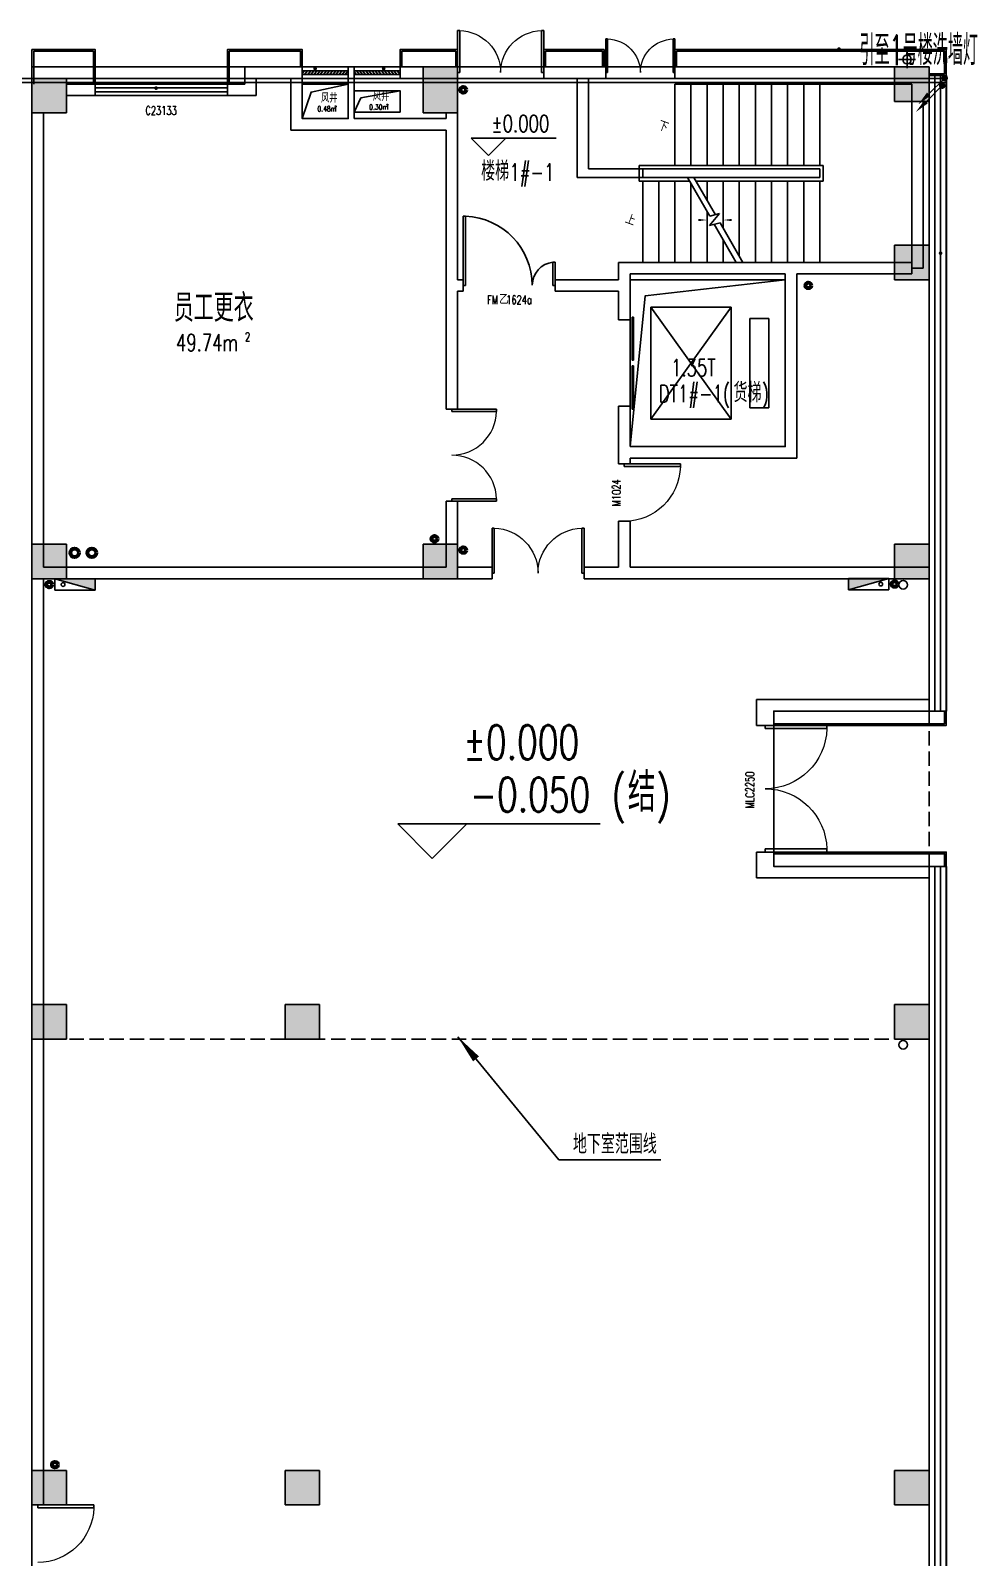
# Model space of a CAD drawing. Extents: x -474411 to 577939, y 0 to 1014176.
# Drawn here: x -143979 to -127513, y 806307 to 832851 of the extents above; entities that cross this region are included whole.
import ezdxf

# ---------------------------------------------------------------- set-up
doc = ezdxf.new("R2010")
doc.units = 0
doc.header["$LTSCALE"] = 1000
doc.header["$MEASUREMENT"] = 0
doc.linetypes.add('DASH', pattern=[0.35, 0.25, -0.1])
doc.layers.add('.灯具', color=3, linetype='Continuous', lineweight=25)
doc.layers.add('LG-ZF消防', color=1, linetype='Continuous', lineweight=60)
for name, color, linetype in [('10平面$0$WINDOW', 4, 'Continuous'), ('10平面$0$WINDOW_TEXT', 7, 'Continuous'), ('A-AXIS-SYMB', 3, 'Continuous'), ('A-CURTAIN', 134, 'Continuous'), ('A-DRAIN', 142, 'Continuous'), ('A-STAIR', 150, 'Continuous'), ('A-TEXT', 61, 'Continuous'), ('A-WINDOW', 140, 'Continuous'), ('A-防火门窗', 1, 'Continuous'), ('AS-COLN', 6, 'Continuous'), ('AS-WALL', 40, 'Continuous'), ('AS-结构边线层', 200, 'Continuous'), ('AUDIT_I_250926214325-0', 150, 'Continuous'), ('CURTWALL', 4, 'Continuous'), ('LWIRE', 4, 'Continuous'), ('PUB_HATCH', 8, 'Continuous'), ('PUB_TEXT', 7, 'Continuous'), ('SB_ZF消火栓', 10, 'Continuous'), ('WINDOW', 4, 'Continuous'), ('建-引出', 3, 'Continuous'), ('建-房间', 7, 'Continuous'), ('建-文字', 7, 'Continuous'), ('建-标高', 3, 'Continuous'), ('建-窗', 4, 'Continuous'), ('建-箭头', 3, 'Continuous'), ('建-门', 4, 'Continuous'), ('建-门窗编号', 7, 'Continuous'), ('照明-灯具', 3, 'Continuous')]:
    doc.layers.add(name, color=color, linetype=linetype)
doc.layers.add('A-加建区域', color=47, linetype='Continuous', plot=False)
doc.styles.add('10平面$0$_TCH_WINDOW', font='SIMPLEX', dxfattribs={"height": 3.5, "bigfont": 'GBCBIG'})
doc.styles.add('_TEL_DIM', font='SIMPLEX', dxfattribs={"width": 0.8, "height": 3.5, "bigfont": 'HZTXT'})
doc.styles.add('A-AREA', font='SIMPLEX', dxfattribs={"bigfont": 'GBCBIG'})
doc.styles.add('A-STANDARD', font='SIMPLEX', dxfattribs={"bigfont": 'GBCBIG'})
doc.styles.add('A-WIN-LABEL', font='SIMPLEX', dxfattribs={"bigfont": 'GBCBIG'})
doc.styles.get("Standard").update_dxf_attribs({"font": 'gbenor.shx', "bigfont": 'gbcbig.shx'})

# ---------------------------------------------------------------- blocks, each defined once
blk = doc.blocks.new('43243')
at = {"layer": 'AS-结构边线层', "color": 8}
for points in [[(-128054, 783220), (-128054, 818320), (-131054, 818320), (-131054, 821020), (-128054, 821020), (-128054, 832070), (-128354, 832070), (-128354, 832220), (-140254, 832220), (-143954, 832220), (-143954, 741420)], [(-138354, 831435), (-138233, 831681), (-137554, 831805)], [(-133554, 825620), (-133290, 828240), (-130854, 828520)]]:
    blk.add_lwpolyline(points, dxfattribs=at)
for points in [[(-139254, 831920), (-138454, 831920), (-138454, 831320), (-139254, 831320)], [(-138354, 831805), (-137554, 831805), (-137554, 831435), (-138354, 831435)], [(-133554, 825620), (-130854, 825620), (-130854, 828520), (-133554, 828520)]]:
    blk.add_lwpolyline(points, close=True, dxfattribs=at)
at = {"layer": 'AS-结构边线层', "color": 8, "ltscale": 100}
blk.add_lwpolyline([(-139254, 831320), (-139100, 831780), (-138454, 831920)], dxfattribs=at)
blk = doc.blocks.new('234243242332')
at = {"layer": 'SB_ZF消火栓'}
for points in [[(-143554, 823320), (-142854, 823320), (-142854, 823120)], [(-129054, 823328), (-129754, 823328), (-129754, 823128)]]:
    blk.add_hatch(color=8, dxfattribs=at).paths.add_polyline_path(points)
at = {"layer": 'LG-ZF消防', "color": 8, "linetype": 'Continuous'}
for centre, radius in [((-136454, 831820), 50), ((-130454, 828420), 50), ((-136954, 824016), 50), ((-143212, 823770), 75), ((-142912, 823770), 75), ((-136454, 823820), 50), ((-143654, 823220), 50), ((-128954, 823228), 50), ((-143554, 807920), 50)]:
    blk.add_circle(centre, radius, dxfattribs=at)
at = {"layer": 'SB_ZF消火栓', "color": 8}
for p, q in [((-143554, 823120), (-143554, 823320)), ((-143554, 823320), (-142854, 823320)), ((-142854, 823120), (-143554, 823320)), ((-142854, 823120), (-142854, 823320)), ((-129054, 823328), (-129754, 823328)), ((-129754, 823128), (-129754, 823328)), ((-129754, 823128), (-129054, 823328)), ((-129054, 823128), (-129054, 823328)), ((-142854, 823120), (-143554, 823120)), ((-129754, 823128), (-129054, 823128))]:
    blk.add_line(p, q, dxfattribs=at)
for centre in [(-143414, 823220), (-129194, 823228)]:
    blk.add_circle(centre, 32.5, dxfattribs=at)
blk = doc.blocks.new('A$C78062F8E')
at = {"layer": 'A-DRAIN'}
for points in [[(0, 0), (-109, 0)], [(0, 0), (0, 109)], [(0, 0), (109, 0)], [(0, 0), (0, -109)]]:
    blk.add_lwpolyline(points, dxfattribs=at)
blk.add_circle((0, 0), 55, dxfattribs=at)
blk = doc.blocks.new('3213121')
at = {"layer": 'A-DRAIN', "color": 3}
for centre in [(371196, 823217), (371196, 815220)]:
    blk.add_circle(centre, 75, dxfattribs=at)
at = {"layer": 'AUDIT_I_250926214325-0', "xscale": 1.363636363636364, "yscale": 1.363636363636364, "zscale": 1.363636363636364}
blk.add_blockref('A$C78062F8E', (371262, 832347), dxfattribs=at)
blk = doc.blocks.new('w4324323333')
at = {"layer": 'AS-COLN', "color": 8}
for p, q in [((-136554, 832220), (-137154, 832220)), ((-137154, 832220), (-137154, 831420)), ((-136554, 831420), (-136554, 832220)), ((-128354, 832220), (-128954, 832220)), ((-128954, 832220), (-128954, 831620)), ((-128354, 831620), (-128354, 832220)), ((-143354, 832020), (-143954, 832020)), ((-143954, 832020), (-143954, 831420)), ((-143354, 831420), (-143354, 832020)), ((-143954, 831420), (-143354, 831420)), ((-137154, 831420), (-136554, 831420)), ((-128954, 831620), (-128354, 831620)), ((-128354, 829120), (-128954, 829120)), ((-128954, 829120), (-128954, 828520)), ((-128354, 828520), (-128354, 829120)), ((-128954, 828520), (-128354, 828520)), ((-143354, 823920), (-143954, 823920)), ((-143954, 823920), (-143954, 823320)), ((-143354, 823320), (-143354, 823920)), ((-136554, 823920), (-137154, 823920)), ((-137154, 823920), (-137154, 823320)), ((-136554, 823320), (-136554, 823920)), ((-128354, 823920), (-128954, 823920)), ((-128954, 823920), (-128954, 823320)), ((-128354, 823320), (-128354, 823920)), ((-143954, 823320), (-143354, 823320)), ((-137154, 823320), (-136554, 823320)), ((-128954, 823320), (-128354, 823320)), ((-143354, 815920), (-143954, 815920)), ((-143954, 815920), (-143954, 815320)), ((-143354, 815320), (-143354, 815920)), ((-138954, 815920), (-139554, 815920)), ((-139554, 815920), (-139554, 815320)), ((-138954, 815320), (-138954, 815920)), ((-128354, 815920), (-128954, 815920)), ((-128954, 815920), (-128954, 815320)), ((-128354, 815320), (-128354, 815920)), ((-143954, 815320), (-143354, 815320)), ((-139554, 815320), (-138954, 815320)), ((-128954, 815320), (-128354, 815320)), ((-143354, 807820), (-143954, 807820)), ((-143954, 807820), (-143954, 807220)), ((-143354, 807220), (-143354, 807820)), ((-138954, 807820), (-139554, 807820)), ((-139554, 807820), (-139554, 807220)), ((-138954, 807220), (-138954, 807820)), ((-128354, 807820), (-128954, 807820)), ((-128954, 807820), (-128954, 807220)), ((-128354, 807220), (-128354, 807820)), ((-143954, 807220), (-143354, 807220)), ((-139554, 807220), (-138954, 807220)), ((-128954, 807220), (-128354, 807220))]:
    blk.add_line(p, q, dxfattribs=at)
blk = doc.blocks.new('$DorLib2D$00000001')
at = {"color": 8}
for p, q in [((0.45, 0.975), (0.5, 0.975)), ((0.45, 0), (0.45, 0.975)), ((0.5, 0), (0.5, 0.975)), ((0.5, 0), (0.45, 0))]:
    blk.add_line(p, q, dxfattribs=at)
at = {"color": 8, "lineweight": 13}
blk.add_arc((0.475, 0), 0.975, 91.4693, 180, dxfattribs=at)
blk = doc.blocks.new('WINDOW2DLIB$DYNSTYLE$00000005')
at = {"color": 0}
for points in [[(-0.5, 0.5), (-0.5, -0.5)], [(-0.5, 0.5), (0.5, 0.5)], [(0.5, -0.5), (0.5, 0.5)], [(0.5, 0.167), (-0.5, 0.167)], [(0.5, -0.167), (-0.5, -0.167)], [(-0.5, -0.5), (0.5, -0.5)]]:
    blk.add_lwpolyline(points, dxfattribs=at)
blk = doc.blocks.new('$DorLib2D$00000225')
at = {"color": 0}
for p, q in [((0.475, -0.001), (0.475, 0.752)), ((0.475, 0.752), (0.5, 0.752)), ((0.5, -0.001), (0.5, 0.752)), ((-0.5, 0), (-0.5, 0.252)), ((-0.475, 0.252), (-0.5, 0.252)), ((-0.475, 0), (-0.475, 0.252)), ((-0.475, 0), (-0.5, 0)), ((0.475, -0.001), (0.5, -0.001))]:
    blk.add_line(p, q, dxfattribs=at)
for centre, radius, start, end in [((0.505, -0.002), 0.755, 92.2493, 179.7238), ((-0.501, 0.003), 0.251, 359.7899, 84.0974)]:
    blk.add_arc(centre, radius, start, end, dxfattribs=at)
blk = doc.blocks.new('10平面$0$$DorLib2D$00000002')
at = {"color": 8}
for p, q in [((-0.5, 0), (-0.5, 0.4875)), ((-0.475, 0.4875), (-0.5, 0.4875)), ((-0.475, 0), (-0.475, 0.4875)), ((0.475, 0), (0.475, 0.4875)), ((0.475, 0.4875), (0.5, 0.4875)), ((0.5, 0), (0.5, 0.4875)), ((-0.5, 0), (-0.475, 0)), ((0.5, 0), (0.475, 0))]:
    blk.add_line(p, q, dxfattribs=at)
at = {"color": 8, "lineweight": 13}
for centre, start, end in [((-0.4875, 0), 0, 88.53072), ((0.4875, 0), 91.46928, 180)]:
    blk.add_arc(centre, 0.4875, start, end, dxfattribs=at)
blk = doc.blocks.new('$WINLIB2D$00000039')
at = {"color": 0}
for points in [[(-0.5, 0.5), (-0.5, -0.5)], [(0.5, 0.5), (-0.5, 0.5)], [(0.5, -0.5), (0.5, 0.5)], [(-0.5, 0.167), (0.5, 0.167)], [(-0.452, -0.167), (-0.5, 0.084)], [(-0.384, -0.167), (-0.448, 0.167)], [(-0.316, -0.167), (-0.38, 0.167)], [(-0.248, -0.167), (-0.312, 0.167)], [(-0.18, -0.167), (-0.244, 0.167)], [(-0.112, -0.167), (-0.176, 0.167)], [(-0.044, -0.167), (-0.108, 0.167)], [(0.024, -0.167), (-0.04, 0.167)], [(0.092, -0.167), (0.028, 0.167)], [(0.16, -0.167), (0.096, 0.167)], [(0.228, -0.167), (0.164, 0.167)], [(0.296, -0.167), (0.232, 0.167)], [(0.364, -0.167), (0.3, 0.167)], [(0.432, -0.167), (0.368, 0.167)], [(0.5, -0.167), (0.436, 0.167)], [(-0.5, -0.167), (0.5, -0.167)], [(0.5, -0.5), (-0.5, -0.5)]]:
    blk.add_lwpolyline(points, dxfattribs=at)
blk = doc.blocks.new('$DORLIB2D$00000127')
at = {"color": 0}
for points in [[(-0.533, 0.795), (-0.533, 0.69)], [(-0.033, 0.795), (-0.533, 0.795)], [(-0.033, 0.795), (-0.033, 0.69)], [(0.533, 0.795), (0.033, 0.795)], [(0.033, 0.795), (0.033, 0.69)], [(0.533, 0.795), (0.533, 0.69)], [(-0.033, 0.69), (-0.533, 0.69)], [(0.533, 0.69), (0.033, 0.69)], [(0.5, 0.5), (-0.5, 0.5)]]:
    blk.add_lwpolyline(points, dxfattribs=at)
blk = doc.blocks.new('$TelecSys$00000080')
for p, q in [((-0.7, -0.7), (0, 0)), ((0.104, 0.104), (0.104, 0.104)), ((-0.104, -0.104), (-0.104, -0.104))]:
    blk.add_line(p, q)
at = {"const_width": 0.142}
blk.add_lwpolyline([(0.071, 0, 1), (-0.071, 0, 1)], format="xyb", close=True, dxfattribs=at)
blk.add_solid([(-0.63, -0.77), (-0.77, -0.63), (-1.15, -1.15)])
at = {"width": 0.8, "flags": 9}
blk.add_attdef('A', (0, 0), '', height=0.00002, rotation=180, dxfattribs=at)

msp = doc.modelspace()

# ---------------------------------------------------------------- hatches: boundary and pattern name
at = {"layer": 'PUB_HATCH'}
for points in [[(-137154.2, 831420), (-136554.2, 831420), (-136554.2, 832220), (-137154.2, 832220)], [(-128954.2, 831620), (-128354.2, 831620), (-128354.2, 832220), (-128954.2, 832220)], [(-143954.2, 831420), (-143354.2, 831420), (-143354.2, 832020), (-143954.2, 832020)], [(-128954.2, 828520), (-128354.2, 828520), (-128354.2, 829120), (-128954.2, 829120)], [(-143954.2, 823320), (-143354.2, 823320), (-143354.2, 823920), (-143954.2, 823920)], [(-137154.2, 823320), (-136554.2, 823320), (-136554.2, 823920), (-137154.2, 823920)], [(-128954.2, 823320), (-128354.2, 823320), (-128354.2, 823920), (-128954.2, 823920)], [(-143954.2, 815320), (-143354.2, 815320), (-143354.2, 815920), (-143954.2, 815920)], [(-139554.2, 815320), (-138954.2, 815320), (-138954.2, 815920), (-139554.2, 815920)], [(-128954.2, 815320), (-128354.2, 815320), (-128354.2, 815920), (-128954.2, 815920)], [(-143954.2, 807220), (-143354.2, 807220), (-143354.2, 807820), (-143954.2, 807820)], [(-139554.2, 807220), (-138954.2, 807220), (-138954.2, 807820), (-139554.2, 807820)], [(-128954.2, 807220), (-128354.2, 807220), (-128354.2, 807820), (-128954.2, 807820)]]:
    msp.add_hatch(color=8, dxfattribs=at).paths.add_polyline_path(points)

# ---------------------------------------------------------------- linework, layer by layer
for p, q in [((-136554.2, 832120), (-136554.2, 832851.3)), ((-136516.7, 832851.3), (-136554.2, 832851.3)), ((-136516.7, 832120), (-136516.7, 832851.3)), ((-135091.7, 832120), (-135091.7, 832851.3)), ((-135091.7, 832851.3), (-135054.2, 832851.3)), ((-135054.2, 832120), (-135054.2, 832851.3)), ((-133974.2, 832120), (-133974.2, 832705)), ((-133944.2, 832705), (-133974.2, 832705)), ((-133944.2, 832120), (-133944.2, 832705)), ((-132804.2, 832120), (-132804.2, 832705)), ((-132804.2, 832705), (-132774.2, 832705)), ((-132774.2, 832120), (-132774.2, 832705)), ((-136554.2, 832120), (-136516.7, 832120)), ((-135054.2, 832120), (-135091.7, 832120)), ((-133974.2, 832120), (-133944.2, 832120)), ((-132774.2, 832120), (-132804.2, 832120)), ((-136654.2, 826270), (-135874.2, 826270)), ((-136654.2, 826270), (-136654.2, 826230)), ((-136654.2, 826230), (-135874.2, 826230)), ((-135874.2, 826230), (-135874.2, 826270)), ((-136654.2, 824710), (-135874.2, 824710)), ((-136654.2, 824670), (-136654.2, 824710)), ((-136654.2, 824670), (-135874.2, 824670)), ((-135874.2, 824710), (-135874.2, 824670)), ((-135954.2, 823420), (-135954.2, 824200)), ((-135914.2, 824200), (-135954.2, 824200)), ((-135914.2, 823420), (-135914.2, 824200)), ((-134394.2, 823420), (-134394.2, 824200)), ((-134394.2, 824200), (-134354.2, 824200)), ((-134354.2, 823420), (-134354.2, 824200)), ((-135954.2, 823420), (-135914.2, 823420)), ((-134354.2, 823420), (-134394.2, 823420))]:
    msp.add_line(p, q)
at = {"lineweight": 13, "extrusion": (0, 0, -1)}
for centre, major_axis, start_param, end_param in [((-136535.4, 832120), (-517.1, 517.1), 0.811042, 2.3561945), ((-135072.9, 832120), (517.1, 517.1), 3.9269908, 5.4721433), ((-133959.2, 832120), (-413.7, 413.7), 0.811042, 2.3561945), ((-132789.2, 832120), (-413.7, 413.7), 5.4977871, 7.0429396), ((-135934.2, 823420), (-551.5, 551.5), 0.811042, 2.3561945), ((-134374.2, 823420), (551.5, 551.5), 3.9269908, 5.4721433)]:
    msp.add_ellipse(centre, major_axis=major_axis, ratio=1, start_param=start_param, end_param=end_param, dxfattribs=at)
at = {"lineweight": 13}
for centre, start_param, end_param in [((-136654.2, 826250), 2.3561945, 3.901347), ((-136654.2, 824690), 3.9526347, 5.4977871)]:
    msp.add_ellipse(centre, major_axis=(-551.5, 551.5), ratio=1, start_param=start_param, end_param=end_param, dxfattribs=at)
at = {"layer": '10平面$0$WINDOW', "color": 8}
msp.add_line((-131054.2, 820770), (-131054.2, 818570), dxfattribs=at)
at = {"layer": 'A-AXIS-SYMB', "color": 8, "const_width": 32}
for points in [[(-129925.8, 832515.1, 1), (-129914.2, 832544.9, 1)], [(-139030, 832174, 1), (-139030, 832206, 1)], [(-137838.4, 832174, 1), (-137838.4, 832206, 1)], [(-141801.2, 831834.9, 1), (-141790.4, 831865.1, 1)], [(-128162.7, 828966.4, 1), (-128145.7, 828993.6, 1)]]:
    msp.add_lwpolyline(points, format="xyb", close=True, dxfattribs=at)
at = {"layer": 'A-CURTAIN', "color": 8}
for points in [[(-143954.2, 831920), (-143954.2, 832520), (-142854.2, 832520), (-142854.2, 831920)], [(-143924.2, 831920), (-143924.2, 832490), (-142884.2, 832490), (-142884.2, 831920)], [(-140554.2, 831920), (-140554.2, 832520), (-139254.2, 832520), (-139284.2, 832520), (-139254.2, 832520), (-139254.2, 832220)], [(-140524.2, 831920), (-140524.2, 832490), (-139284.2, 832490), (-139284.2, 832490), (-139284.2, 832490), (-139284.2, 832220)], [(-137554.2, 832220), (-137554.2, 832520), (-136554.2, 832520), (-136554.2, 832220)], [(-137524.2, 832220), (-137524.2, 832490), (-136584.2, 832490), (-136584.2, 832220)], [(-135054.2, 832220), (-135054.2, 832520), (-134004.2, 832520), (-134004.2, 832220)], [(-135024.2, 832220), (-135024.2, 832490), (-134034.2, 832490), (-134034.2, 832220)], [(-132774.2, 832220), (-132774.2, 832520), (-128054.2, 832520), (-128054.2, 832070), (-128354.2, 832070)], [(-132744.2, 832220), (-132744.2, 832490), (-128084.2, 832490), (-128084.2, 832100), (-128354.2, 832100)], [(-128054.2, 821020), (-128054.2, 820770), (-131054.2, 820770)], [(-128084.2, 821020), (-128084.2, 820800), (-131054.2, 820800)], [(-128054.2, 818320), (-128054.2, 818570), (-131054.2, 818570)], [(-128084.2, 818320), (-128084.2, 818540), (-131054.2, 818540)]]:
    msp.add_lwpolyline(points, dxfattribs=at)
at = {"layer": 'A-STAIR', "color": 8}
for p, q in [((-130254.2, 831920), (-132774.2, 831920)), ((-132774.2, 830505), (-132774.2, 831920)), ((-132494.2, 830505), (-132494.2, 831920)), ((-132214.2, 830505), (-132214.2, 831920)), ((-131934.2, 830505), (-131934.2, 831920)), ((-131654.2, 830505), (-131654.2, 831920)), ((-131374.2, 830505), (-131374.2, 831920)), ((-131094.2, 830505), (-131094.2, 831920)), ((-130814.2, 830505), (-130814.2, 831920)), ((-130534.2, 830505), (-130534.2, 831920)), ((-130254.2, 830505), (-130254.2, 831920)), ((-128654.2, 831920), (-130254.2, 831920)), ((-130254.2, 831920), (-130254.2, 830505)), ((-128654.2, 828820), (-128654.2, 831920)), ((-130194.2, 830505), (-133394.2, 830505)), ((-133394.2, 830505), (-133394.2, 830235)), ((-130254.2, 830445), (-133334.2, 830445)), ((-133334.2, 830445), (-133334.2, 830295)), ((-133334.2, 830445), (-133334.2, 830295)), ((-130254.2, 830445), (-132774.2, 830445)), ((-130254.2, 830295), (-130254.2, 830445)), ((-130254.2, 830445), (-130254.2, 830295)), ((-130194.2, 830235), (-130194.2, 830505)), ((-133394.2, 830235), (-132523.1, 830235)), ((-133334.2, 830295), (-132557.7, 830295)), ((-133334.2, 830295), (-132557.7, 830295)), ((-133334.2, 830235), (-133334.2, 828820)), ((-133054.2, 830235), (-133054.2, 828820)), ((-132774.2, 830235), (-132774.2, 828820)), ((-132557.7, 830295), (-132169.1, 829621.9)), ((-132494.2, 830185), (-132494.2, 828820)), ((-132442.2, 830295), (-130254.2, 830295)), ((-132442.2, 830295), (-132069.1, 829648.7)), ((-132442.2, 830295), (-130254.2, 830295)), ((-132407.6, 830235), (-130194.2, 830235)), ((-132214.2, 830235), (-132214.2, 829900)), ((-131934.2, 830235), (-131934.2, 829415)), ((-131654.2, 830235), (-131654.2, 828930)), ((-131374.2, 830235), (-131374.2, 828820)), ((-131094.2, 830235), (-131094.2, 828820)), ((-130814.2, 830235), (-130814.2, 828820)), ((-130534.2, 830235), (-130534.2, 828820)), ((-130254.2, 830235), (-130254.2, 828820)), ((-130254.2, 830235), (-130254.2, 828820)), ((-132214.2, 829700), (-132214.2, 828820)), ((-131996.8, 829668.1), (-132169.6, 829462)), ((-132169.6, 829462), (-131989.2, 829510.4)), ((-132169.1, 829621.9), (-131996.8, 829668.1)), ((-131989.2, 829510.4), (-131590.7, 828820)), ((-132089.2, 829483.6), (-131706.1, 828820)), ((-131934.2, 829215), (-131934.2, 828820)), ((-133334.2, 828820), (-131706.1, 828820)), ((-131590.7, 828820), (-130254.2, 828820)), ((-130254.2, 828820), (-128654.2, 828820)), ((-131793.4, 828045), (-133193.4, 828045)), ((-133193.4, 828045), (-133193.4, 826095)), ((-131793.4, 828045), (-133193.4, 826095)), ((-133193.4, 828045), (-131793.4, 826095)), ((-131793.4, 826095), (-131793.4, 828045)), ((-131143.4, 827845), (-131468.4, 827845)), ((-131468.4, 827845), (-131468.4, 826295)), ((-131143.4, 826295), (-131143.4, 827845)), ((-133193.4, 826095), (-131793.4, 826095)), ((-131468.4, 826295), (-131143.4, 826295))]:
    msp.add_line(p, q, dxfattribs=at)
at = {"layer": 'A-WINDOW', "color": 8, "linetype": 'DASH'}
msp.add_lwpolyline([(-143954.2, 832220), (-128354.2, 832220), (-128354.2, 815320), (-143954.2, 815320)], close=True, dxfattribs=at)
at = {"layer": 'AS-WALL', "color": 8}
for p, q in [((-140254.2, 832220), (-140254.2, 831920)), ((-140254.2, 832220), (-139354.2, 832220)), ((-139254.2, 832220), (-139354.2, 832220)), ((-139254.2, 832020), (-139254.2, 832220)), ((-138404.2, 832220), (-138454.2, 832220)), ((-138454.2, 832220), (-138454.2, 832020)), ((-138354.2, 832220), (-138404.2, 832220)), ((-138354.2, 832020), (-138354.2, 832220)), ((-136554.2, 832220), (-137554.2, 832220)), ((-137554.2, 832220), (-137554.2, 832020)), ((-136554.2, 832020), (-136554.2, 832220)), ((-134374.2, 832220), (-135054.2, 832220)), ((-135054.2, 832220), (-135054.2, 832020)), ((-133974.2, 832220), (-134374.2, 832220)), ((-133974.2, 832020), (-133974.2, 832220)), ((-128954.2, 832220), (-132774.2, 832220)), ((-132774.2, 832220), (-132774.2, 832020)), ((-128954.2, 832020), (-128954.2, 832220)), ((-142854.2, 831920), (-143354.2, 831920)), ((-143354.2, 831920), (-143354.2, 831720)), ((-142854.2, 831720), (-142854.2, 831920)), ((-140254.2, 831920), (-140554.2, 831920)), ((-140554.2, 831920), (-140554.2, 831720)), ((-140054.2, 832020), (-140054.2, 831720)), ((-140054.2, 832020), (-139454.2, 832020)), ((-139454.2, 832020), (-139454.2, 831120)), ((-139254.2, 832020), (-139254.2, 831320)), ((-138454.2, 832020), (-138454.2, 831320)), ((-138354.2, 832020), (-138354.2, 831320)), ((-137554.2, 832020), (-136554.2, 832020)), ((-135054.2, 832020), (-134474.2, 832020)), ((-134474.2, 832020), (-134474.2, 830295)), ((-134274.2, 832020), (-134274.2, 830445)), ((-134274.2, 832020), (-133974.2, 832020)), ((-132774.2, 832020), (-128954.2, 832020)), ((-143354.2, 831720), (-142854.2, 831720)), ((-140554.2, 831720), (-140054.2, 831720)), ((-143954.2, 831420), (-143954.2, 823420)), ((-143754.2, 831420), (-143954.2, 831420)), ((-143754.2, 831420), (-143754.2, 823520)), ((-136754.2, 831420), (-136754.2, 831320)), ((-136554.2, 831420), (-136754.2, 831420)), ((-136554.2, 831420), (-136554.2, 831220)), ((-128654.2, 828720), (-128654.2, 831620)), ((-128654.2, 831620), (-128454.2, 831620)), ((-128454.2, 828720), (-128454.2, 831620)), ((-139454.2, 831120), (-138404.2, 831120)), ((-139254.2, 831320), (-138454.2, 831320)), ((-138404.2, 831120), (-136754.2, 831120)), ((-138354.2, 831320), (-136754.2, 831320)), ((-136754.2, 831120), (-136754.2, 828420)), ((-136554.2, 831220), (-136554.2, 828520)), ((-134274.2, 830445), (-130254.2, 830445)), ((-130254.2, 830445), (-130254.2, 830295)), ((-134474.2, 830295), (-130254.2, 830295)), ((-133754.2, 828820), (-133754.2, 828520)), ((-133754.2, 828820), (-130754.2, 828820)), ((-130754.2, 828820), (-128654.2, 828820)), ((-128654.2, 828820), (-128654.2, 828620)), ((-128654.2, 828720), (-128454.2, 828720)), ((-136454.2, 828520), (-136554.2, 828520)), ((-136454.2, 828320), (-136454.2, 828520)), ((-133754.2, 828520), (-134854.2, 828520)), ((-134854.2, 828520), (-134854.2, 828320)), ((-133554.2, 828620), (-133554.2, 828420)), ((-133554.2, 828620), (-130854.2, 828620)), ((-130854.2, 828620), (-130854.2, 825620)), ((-130654.2, 828620), (-130654.2, 825420)), ((-130654.2, 828620), (-128654.2, 828620)), ((-136754.2, 828420), (-136754.2, 826270)), ((-136554.2, 826270), (-136554.2, 828320)), ((-136554.2, 828320), (-136454.2, 828320)), ((-134854.2, 828320), (-133754.2, 828320)), ((-133754.2, 828320), (-133754.2, 827820)), ((-133554.2, 827820), (-133554.2, 828420)), ((-133754.2, 827820), (-133554.2, 827820)), ((-136754.2, 826270), (-136554.2, 826270)), ((-133554.2, 826320), (-133754.2, 826320)), ((-133754.2, 826320), (-133754.2, 825520)), ((-133554.2, 825620), (-133554.2, 826320)), ((-133554.2, 825620), (-130854.2, 825620)), ((-133754.2, 825520), (-133754.2, 825320)), ((-133754.2, 825320), (-133554.2, 825320)), ((-133554.2, 825420), (-130654.2, 825420)), ((-133554.2, 825320), (-133554.2, 825420)), ((-136554.2, 824670), (-136754.2, 824670)), ((-136754.2, 824670), (-136754.2, 823520)), ((-136554.2, 823520), (-136554.2, 824670)), ((-133554.2, 824320), (-133754.2, 824320)), ((-133754.2, 824320), (-133754.2, 823520)), ((-133554.2, 823520), (-133554.2, 824320)), ((-143954.2, 823420), (-143954.2, 807220)), ((-136754.2, 823520), (-143754.2, 823520)), ((-135954.2, 823520), (-136554.2, 823520)), ((-135954.2, 823320), (-135954.2, 823520)), ((-133754.2, 823520), (-134354.2, 823520)), ((-134354.2, 823520), (-134354.2, 823320)), ((-128354.2, 823520), (-133554.2, 823520)), ((-143754.2, 807220), (-143754.2, 823320)), ((-136654.2, 823320), (-143754.2, 823320)), ((-136654.2, 823320), (-135954.2, 823320)), ((-134354.2, 823320), (-133654.2, 823320)), ((-128354.2, 823320), (-133654.2, 823320)), ((-131354.2, 821220), (-128354.2, 821220)), ((-131354.2, 821220), (-131354.2, 820770)), ((-131054.2, 821020), (-128354.2, 821020)), ((-131054.2, 820770), (-131054.2, 821020)), ((-131354.2, 820770), (-131054.2, 820770)), ((-131054.2, 818570), (-131354.2, 818570)), ((-131354.2, 818570), (-131354.2, 818120)), ((-131054.2, 818320), (-131054.2, 818570)), ((-131354.2, 818120), (-128354.2, 818120)), ((-131054.2, 818320), (-128354.2, 818320)), ((-143954.2, 807220), (-143754.2, 807220))]:
    msp.add_line(p, q, dxfattribs=at)
at = {"layer": 'CURTWALL', "color": 8}
for p, q in [((-128354.2, 832070), (-128354.2, 823420)), ((-128054.2, 832070), (-128354.2, 832070)), ((-128254.2, 832070), (-128254.2, 823420)), ((-128154.2, 832070), (-128154.2, 823420)), ((-128054.2, 832070), (-128054.2, 823420)), ((-128354.2, 823420), (-128354.2, 821120)), ((-128254.2, 823420), (-128254.2, 821120)), ((-128154.2, 823420), (-128154.2, 821120)), ((-128054.2, 823420), (-128054.2, 821120)), ((-128354.2, 821120), (-128354.2, 821020)), ((-128054.2, 821020), (-128354.2, 821020)), ((-128254.2, 821120), (-128254.2, 821020)), ((-128154.2, 821120), (-128154.2, 821020)), ((-128054.2, 821120), (-128054.2, 821020)), ((-128354.2, 818320), (-128354.2, 818220)), ((-128054.2, 818320), (-128354.2, 818320)), ((-128354.2, 818220), (-128354.2, 783220)), ((-128254.2, 818320), (-128254.2, 818220)), ((-128254.2, 818220), (-128254.2, 783220)), ((-128154.2, 818320), (-128154.2, 818220)), ((-128154.2, 818220), (-128154.2, 783220)), ((-128054.2, 818320), (-128054.2, 818220)), ((-128054.2, 818220), (-128054.2, 783220))]:
    msp.add_line(p, q, dxfattribs=at)
at = {"layer": '建-引出', "color": 8}
for p, q in [((-136550, 815359.9), (-134790, 813220)), ((-134790, 813220), (-133020, 813220))]:
    msp.add_line(p, q, dxfattribs=at)
msp.add_lwpolyline([(-136550, 815359.9, 0, 133.3, 0), (-136232.4, 814973.8, 0, 0, 0)], format="xyseb", dxfattribs=at)
at = {"layer": '建-标高', "color": 8}
for p, q in [((-136016.4, 830680), (-136316.4, 830980)), ((-136316.4, 830980), (-134836.4, 830980)), ((-136016.4, 830680), (-135716.4, 830980)), ((-136994.1, 818460), (-137594.1, 819060)), ((-137594.1, 819060), (-134074.1, 819060)), ((-136994.1, 818460), (-136394.1, 819060))]:
    msp.add_line(p, q, dxfattribs=at)
at = {"layer": '建-箭头', "color": 8}
for points in [[(-132914.2, 831182.5, 0, 0, 0), (-129454.2, 831182.5, 0, 0, 0), (-129454.2, 829557.5, 0, 0, 0), (-131934.2, 829557.5, 0, 40, 0), (-131784.2, 829557.5, 0, 0, 0)], [(-133474.2, 829557.5, 0, 0, 0), (-132214.2, 829557.5, 0, 40, 0), (-132364.2, 829557.5, 0, 0, 0)]]:
    msp.add_lwpolyline(points, format="xyseb", dxfattribs=at)
at = {"layer": '建-门', "color": 8}
msp.add_line((-136554.2, 832220), (-135054.2, 832220), dxfattribs=at)
at = {"layer": '照明-灯具', "color": 6, "ltscale": 500}
for points in [[(-141914.9, 769869), (-144604.2, 769869), (-144604.2, 832020), (-128054.2, 832020)], [(-141914.9, 769964.1), (-144510.5, 769964.1), (-144510.5, 831947.2), (-128054.2, 831947.2)]]:
    msp.add_lwpolyline(points, dxfattribs=at)

# ---------------------------------------------------------------- block references
at = {"layer": '10平面$0$WINDOW', "color": 8}
ref = msp.add_blockref('10平面$0$$DorLib2D$00000002', (-131204.2, 819670), dxfattribs=dict(at, xscale=-2200, yscale=2200, zscale=300, rotation=270.0000000014829))
ref.add_attrib('A', 'MLC2250', (-131395.6, 819330), dxfattribs={"layer": '10平面$0$WINDOW_TEXT', "ltscale": 500, "height": 148.75, "rotation": 90, "style": '10平面$0$_TCH_WINDOW', "width": 0.705882})
at = {"layer": 'A-WINDOW', "color": 8}
msp.add_blockref('43243', (0, 0), dxfattribs=at)
ref = msp.add_blockref('$DorLib2D$00000001', (-133654.2, 824820), dxfattribs=dict(at, xscale=-1000, yscale=1000, zscale=200, rotation=269.99999999855))
ref.add_attrib('A', 'M1024', (-133717.3, 824582.5), dxfattribs={"layer": '建-门窗编号', "ltscale": 500, "height": 148.75, "rotation": 90, "style": 'A-WIN-LABEL', "width": 0.705882})
at = {"layer": 'A-加建区域', "color": 8}
msp.add_blockref('3213121', (-500000, 0), dxfattribs=at)
at = {"layer": 'A-防火门窗', "color": 8}
for name, p, xscale, yscale, zscale, rotation in [('$DorLib2D$00000225', (-135654.2, 828420), -1600, 1600, 200, 359.999999998554), ('$DorLib2D$00000001', (-143854.2, 806720), -1000, 1000, 199.9999999999999, 269.9999999745178)]:
    msp.add_blockref(name, p, dxfattribs=dict(at, xscale=xscale, yscale=yscale, zscale=zscale, rotation=rotation))
at = {"layer": 'AS-COLN', "color": 8}
msp.add_blockref('w4324323333', (0, 0), dxfattribs=at)
at = {"layer": 'LWIRE', "color": 6, "ltscale": 500, "xscale": 400, "yscale": 400, "zscale": 400}
for p in [(-128125.2, 831893.5), (-128082.7, 832024.5)]:
    msp.add_blockref('$TelecSys$00000080', p, dxfattribs=at)
at = {"layer": 'SB_ZF消火栓', "color": 8, "linetype": 'Continuous'}
msp.add_blockref('234243242332', (0, 0), dxfattribs=at)
at = {"layer": 'WINDOW', "color": 8, "xscale": 1500, "yscale": 200, "zscale": 1500, "rotation": 269.9999999985503}
msp.add_blockref('$DORLIB2D$00000127', (-133654.2, 827070), dxfattribs=at)
at = {"layer": '建-窗', "color": 8, "xscale": 800, "zscale": 200}
for p, yscale, rotation in [((-138854.2, 832120), -200, 359.9999999992856), ((-137954.2, 832120), 200, 359.999999999286)]:
    msp.add_blockref('$WINLIB2D$00000039', p, dxfattribs=dict(at, yscale=yscale, rotation=rotation))
at = {"layer": '建-窗', "color": 8}
ref = msp.add_blockref('WINDOW2DLIB$DYNSTYLE$00000005', (-141704.2, 831820), dxfattribs=dict(at, xscale=-2299.999999992899, yscale=200, zscale=200, rotation=359.9999997342512))
ref.add_attrib('A', 'C23133', (-141981.7, 831385.6), dxfattribs={"layer": '建-门窗编号', "ltscale": 500, "height": 148.75, "rotation": 360, "style": 'A-WIN-LABEL', "width": 0.705882})

# ---------------------------------------------------------------- texts
at = {"layer": '.灯具', "color": 7, "linetype": 'ByBlock', "style": '_TEL_DIM', "width": 0.5}
msp.add_text('引至1号楼洗墙灯', height=525, rotation=0.00525, dxfattribs=at).set_placement((-129564.9, 832248.6))
at = {"layer": 'A-TEXT', "color": 8, "style": 'A-STANDARD'}
for s, p in [('楼梯', (-136144.2, 830240)), ('货梯', (-131754.5, 826389.7))]:
    msp.add_text(s, height=337.59, dxfattribs=at).set_placement(p)
at = {"layer": 'A-TEXT', "color": 8, "style": 'A-STANDARD', "width": 0.705882}
for s, p in [('1#-1', (-135652.7, 830240)), ('1.35T', (-132840, 826840)), ('DT1#-1(', (-133054.5, 826389.7)), (')', (-131263, 826389.7))]:
    msp.add_text(s, height=297.5, dxfattribs=at).set_placement(p)
at = {"layer": 'A-防火门窗', "color": 8, "style": 'A-AREA'}
for p in [(-138928.1, 831600), (-138028.1, 831630)]:
    msp.add_text('风井', height=144.68, dxfattribs=at).set_placement(p)
at = {"layer": 'A-防火门窗', "color": 8, "style": 'A-AREA', "width": 0.705882}
for s, height, p in [('0.48m', 89.25, (-138990.5, 831446.4)), ('2', 44.6, (-138690.5, 831498.9)), ('0.30m', 89.25, (-138090.5, 831476.4)), ('2', 44.6, (-137790.5, 831528.9))]:
    msp.add_text(s, height=height, dxfattribs=at).set_placement(p)
at = {"layer": 'PUB_TEXT', "color": 8, "style": 'A-STANDARD', "width": 0.705882}
for s, height, p in [('%%P0.000', 297.5, (-135966.4, 831085)), ('%%P0.000', 595, (-136454.1, 820180)), ('(', 595, (-133874.1, 819270)), (')', 595, (-133102.6, 819270)), ('-0.050', 595, (-136334.1, 819270))]:
    msp.add_text(s, height=height, dxfattribs=at).set_placement(p)
at = {"layer": 'PUB_TEXT', "color": 8, "style": 'A-STANDARD'}
for s, height, p in [('结', 675.2, (-133594.1, 819270)), ('地下室范围线', 337.59, (-134547.3, 813325))]:
    msp.add_text(s, height=height, dxfattribs=at).set_placement(p)
at = {"layer": '建-房间', "color": 8, "style": 'A-AREA'}
msp.add_text('员工更衣', height=482.27, dxfattribs=at).set_placement((-141487.9, 827790))
at = {"layer": '建-房间', "color": 8, "style": 'A-AREA', "width": 0.705882}
for s, height, p in [('49.74m', 297.5, (-141450, 827278.1)), ('2', 148.8, (-140250, 827453.1))]:
    msp.add_text(s, height=height, dxfattribs=at).set_placement(p)
at = {"layer": '建-文字', "color": 8, "style": 'A-STANDARD'}
for s, p in [('下', (-133085.9, 831132.9)), ('上', (-133654.6, 829511.1))]:
    msp.add_text(s, height=168.8, rotation=339.92971, dxfattribs=at).set_placement(p)
at = {"layer": '建-门窗编号', "color": 8, "style": 'A-WIN-LABEL', "width": 0.705882}
for s, p in [('FM', (-136040.6, 828095)), ('1624a', (-135707.7, 828095))]:
    msp.add_text(s, height=148.75, dxfattribs=at).set_placement(p)
at = {"layer": '建-门窗编号', "color": 8, "style": 'A-WIN-LABEL'}
msp.add_text('乙', height=168.8, dxfattribs=at).set_placement((-135830.6, 828095))

doc.saveas('drawing.dxf')
